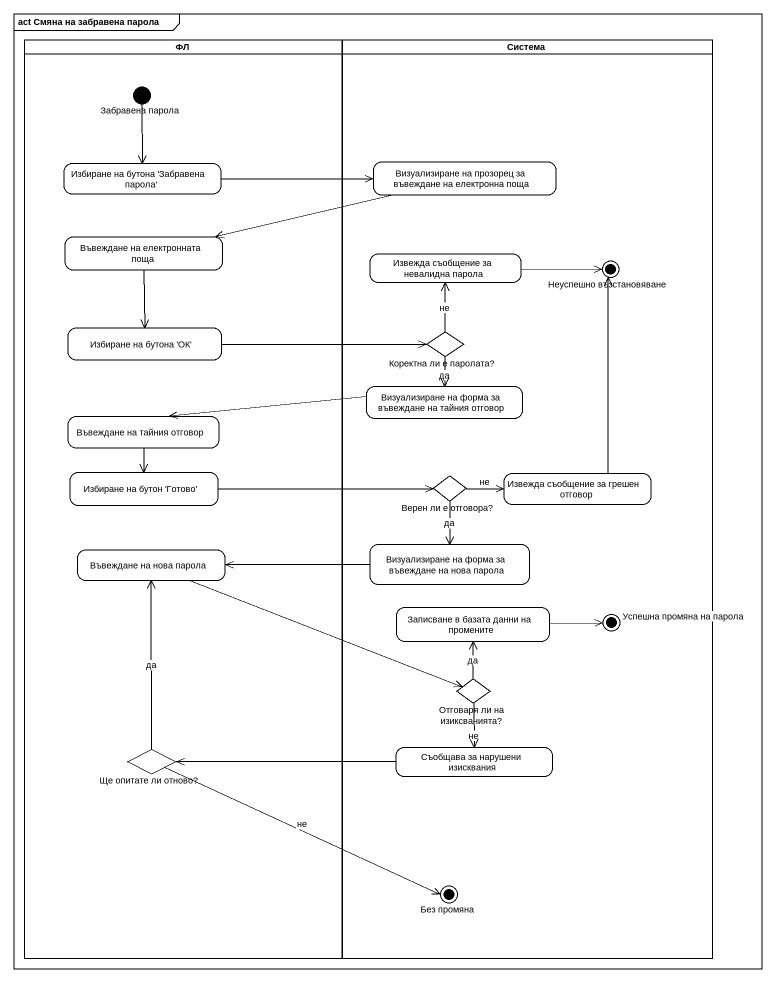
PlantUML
@startuml
mainframe act Смяна на забравена парола
hide empty description
state ФЛ <<partition>> {
  state "Забравена парола" as Забравена_парола <<start>>
  state "Избиране на бутона 'Забравена парола'" as Избиране_на_бутона
  state "Въвеждане на електронната поща" as Въвеждане_на_електронната
  state "Избиране на бутона 'ОК'" as Избиране_на_бутона_ОК
  state "Въвеждане на тайния отговор" as Въвеждане_на_тайния_отговор
  state "Избиране на бутон 'Готово'" as Избиране_на_бутон_Готово
  state "Въвеждане на нова парола" as Въвеждане_на_нова_парола
  state "Ще опитате ли отново?" as Ще_опитате_ли_отново <<choice>>
}
state Система <<partition>> {
  state "Визуализиране на прозорец за въвеждане на електронна поща" as Визуализиране_на_прозорец
  state "Извежда съобщение за невалидна парола" as Извежда_съобщение_за
  state "Неуспешно възстановяване" as Неуспешно_възстановяване <<end>>
  state "Коректна ли е паролата?" as Коректна_ли_е_паролата <<choice>>
  state "Визуализиране на форма за въвеждане на тайния отговор" as Визуализиране_на_форма_за
  state "Верен ли е отговора?" as Верен_ли_е_отговора <<choice>>
  state "Извежда съобщение за грешен отговор" as Извежда_съобщение_за_грешен
  state "Визуализиране на форма за въвеждане на нова парола" as Визуализиране_на_форма_за_2
  state "Записване в базата данни на промените" as Записване_в_базата_данни_на
  state "Успешна промяна на парола" as Успешна_промяна_на_парола <<end>>
  state "Отговаря ли на изиксванията?" as Отговаря_ли_на_изиксванията <<choice>>
  state "Съобщава за нарушени изисквания" as Съобщава_за_нарушени
  state "Без промяна" as Без_промяна <<end>>
}
Забравена_парола --> Избиране_на_бутона
Избиране_на_бутона -right-> Визуализиране_на_прозорец
Визуализиране_на_прозорец -left-> Въвеждане_на_електронната
Въвеждане_на_електронната --> Избиране_на_бутона_ОК
Извежда_съобщение_за -right-> Неуспешно_възстановяване
Избиране_на_бутона_ОК -right-> Коректна_ли_е_паролата
Коректна_ли_е_паролата -up-> Извежда_съобщение_за : не
Коректна_ли_е_паролата --> Визуализиране_на_форма_за : да
Визуализиране_на_форма_за -left-> Въвеждане_на_тайния_отговор
Въвеждане_на_тайния_отговор --> Избиране_на_бутон_Готово
Избиране_на_бутон_Готово -right-> Верен_ли_е_отговора
Верен_ли_е_отговора -right-> Извежда_съобщение_за_грешен : не
Верен_ли_е_отговора --> Визуализиране_на_форма_за_2 : да
Извежда_съобщение_за_грешен -up-> Неуспешно_възстановяване
Въвеждане_на_нова_парола -right-> Отговаря_ли_на_изиксванията
Визуализиране_на_форма_за_2 -left-> Въвеждане_на_нова_парола
Записване_в_базата_данни_на -right-> Успешна_промяна_на_парола
Отговаря_ли_на_изиксванията -up-> Записване_в_базата_данни_на : да
Отговаря_ли_на_изиксванията --> Съобщава_за_нарушени : не
Ще_опитате_ли_отново -up-> Въвеждане_на_нова_парола : да
Ще_опитате_ли_отново -right-> Без_промяна : не
Съобщава_за_нарушени -left-> Ще_опитате_ли_отново
@enduml
